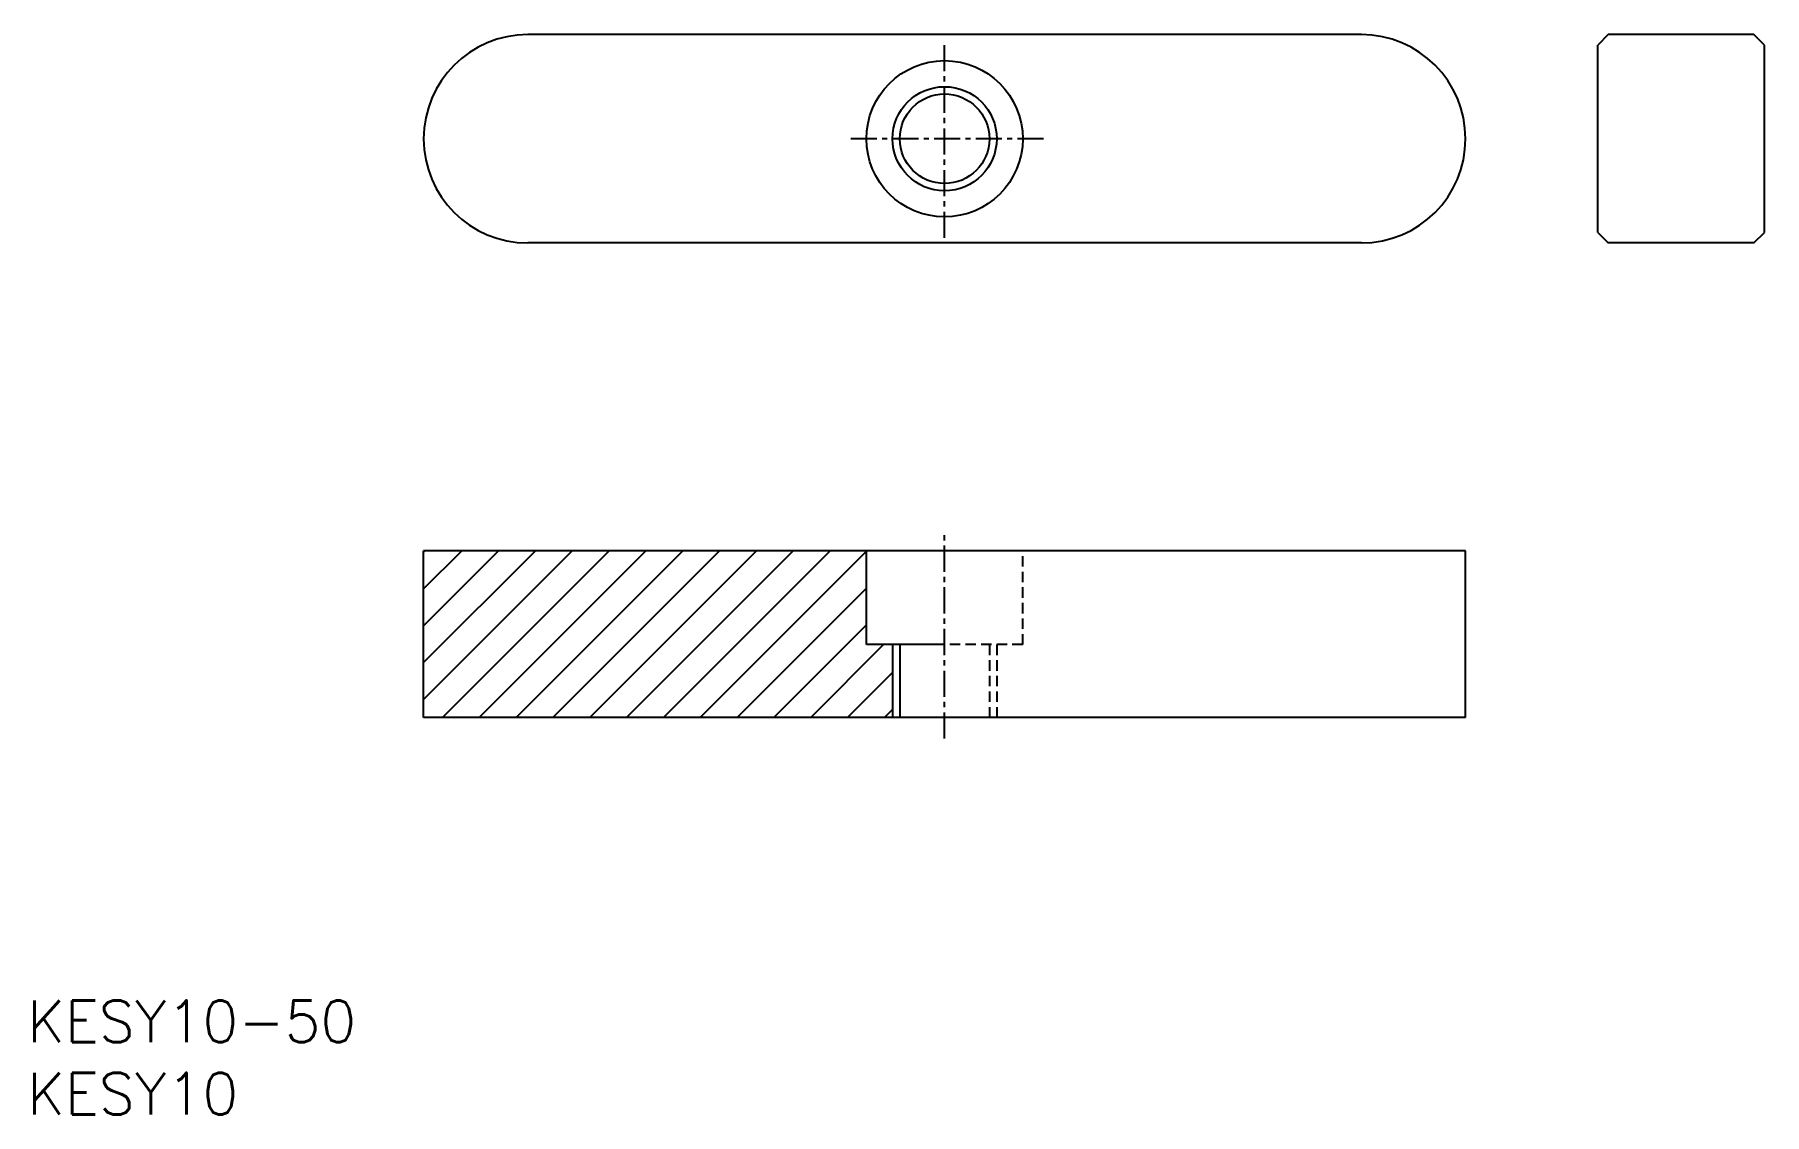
# Model space of a CAD drawing. Extents: x 96.1 to 179.1, y 126.7 to 178.5.
import ezdxf

# ---------------------------------------------------------------- set-up
doc = ezdxf.new("R2010")
doc.units = 0
doc.linetypes.add('CENTER', pattern=[2, 1.25, -0.25, 0.25, -0.25])
doc.linetypes.add('DASHED', pattern=[0.75, 0.5, -0.25])
doc.layers.get('0').update_dxf_attribs({"linetype": 'CONTINUOUS'})
doc.layers.add('CENTER', color=1, linetype='CENTER')
doc.styles.get("Standard").update_dxf_attribs({"font": 'txt.shx', "bigfont": 'bigfont.shx'})

# ---------------------------------------------------------------- blocks, each defined once
blk = doc.blocks.new('*X5')
at = {"color": 0, "linetype": 'CONTINUOUS'}
for p, q in [((114.78, 146.6), (121.909, 153.729)), ((114.78, 148.368), (120.142, 153.729)), ((114.78, 150.135), (118.374, 153.729)), ((114.78, 151.903), (116.606, 153.729)), ((114.78, 153.671), (114.838, 153.729)), ((115.677, 145.729), (123.677, 153.729)), ((117.445, 145.729), (125.445, 153.729)), ((119.213, 145.729), (127.213, 153.729)), ((120.981, 145.729), (128.981, 153.729)), ((122.748, 145.729), (130.748, 153.729)), ((124.516, 145.729), (132.516, 153.729)), ((126.284, 145.729), (134.284, 153.729)), ((128.052, 145.729), (136.03, 153.708)), ((129.819, 145.729), (136.03, 151.94)), ((131.587, 145.729), (136.03, 150.172)), ((133.355, 145.729), (136.855, 149.229)), ((135.123, 145.729), (137.28, 147.887)), ((136.89, 145.729), (137.28, 146.119))]:
    blk.add_line(p, q, dxfattribs=at)

msp = doc.modelspace()

# ---------------------------------------------------------------- linework, layer by layer
at = {"color": 7, "linetype": 'CONTINUOUS'}
for p, q in [((159.78, 178.51), (119.78, 178.51)), ((171.623, 178.51), (171.123, 178.01)), ((178.623, 178.51), (171.623, 178.51)), ((179.123, 178.01), (178.623, 178.51)), ((171.123, 169.01), (171.123, 178.01)), ((179.123, 169.01), (179.123, 178.01)), ((171.123, 169.01), (171.623, 168.51)), ((178.623, 168.51), (179.123, 169.01)), ((159.78, 168.51), (119.78, 168.51)), ((178.623, 168.51), (171.623, 168.51)), ((114.78, 145.729), (114.78, 153.729)), ((164.78, 153.729), (114.78, 153.729)), ((136.03, 149.229), (136.03, 153.729)), ((164.78, 145.729), (164.78, 153.729)), ((139.78, 149.229), (136.03, 149.229)), ((137.63, 149.229), (137.63, 145.729)), ((164.78, 145.729), (114.78, 145.729))]:
    msp.add_line(p, q, dxfattribs=at)
at = {"color": 3, "linetype": 'DASHED'}
for p, q in [((143.53, 149.229), (143.53, 153.729)), ((143.53, 149.229), (139.78, 149.229)), ((141.93, 149.229), (141.93, 145.729)), ((142.28, 149.229), (142.28, 145.729))]:
    msp.add_line(p, q, dxfattribs=at)
at = {"color": 3, "linetype": 'CONTINUOUS'}
msp.add_line((137.28, 149.229), (137.28, 145.729), dxfattribs=at)
at = {"color": 7, "linetype": 'CONTINUOUS'}
for radius in [3.75, 2.15]:
    msp.add_circle((139.78, 173.51), radius, dxfattribs=at)
at = {"color": 3, "linetype": 'CONTINUOUS'}
msp.add_circle((139.78, 173.51), 2.5, dxfattribs=at)
at = {"color": 7, "linetype": 'CONTINUOUS'}
for centre, start, end in [((119.78, 173.51), 90, 270), ((159.78, 173.51), 270, 90)]:
    msp.add_arc(centre, 5, start, end, dxfattribs=at)
at = {"layer": 'CENTER', "color": 1, "linetype": 'CENTER'}
for p, q in [((139.78, 168.76), (139.78, 178.26)), ((144.53, 173.51), (135.03, 173.51)), ((139.78, 144.729), (139.78, 154.729))]:
    msp.add_line(p, q, dxfattribs=at)

# ---------------------------------------------------------------- block references
at = {"color": 7, "linetype": 'CONTINUOUS'}
msp.add_blockref('*X5', (0, 0), dxfattribs=at)

# ---------------------------------------------------------------- texts
for s, p in [('KESY10-50', (95.766, 130.148)), ('KESY10', (95.766, 126.68))]:
    msp.add_text(s, height=2).set_placement(p)

doc.saveas('drawing.dxf')
